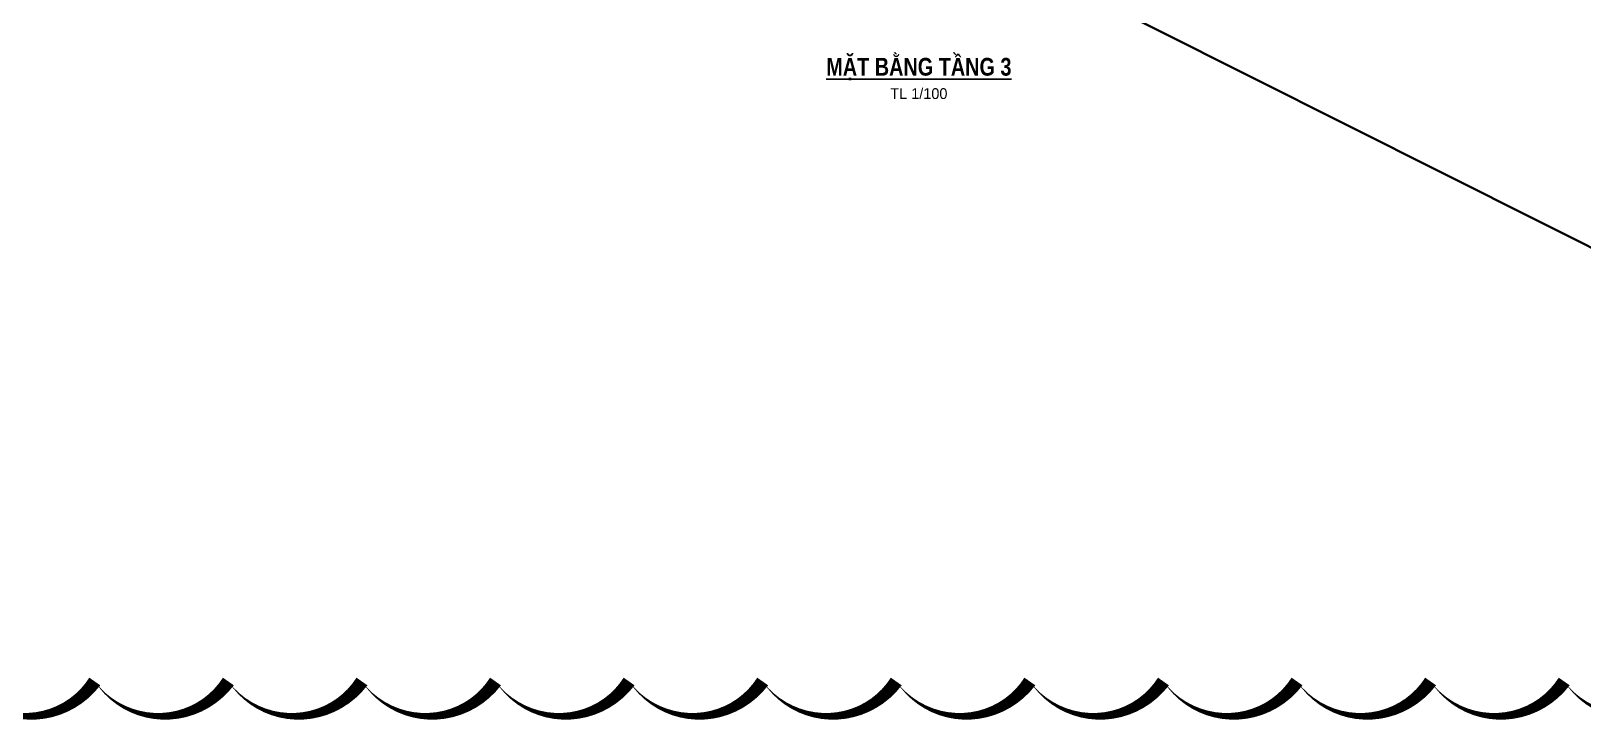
# Model space of a CAD drawing. Header units: millimetres. Extents: x 1109421 to 1726579, y -247837 to 144927.
# Drawn here: x 1319093 to 1377181, y -247681 to -221788 of the extents above; entities that cross this region are included whole.
import ezdxf
from ezdxf.enums import TextEntityAlignment as Align

# ---------------------------------------------------------------- set-up
doc = ezdxf.new("R2010")
doc.units = ezdxf.units.MM
doc.header["$LTSCALE"] = 600
doc.header["$MEASUREMENT"] = 0
doc.linetypes.add('DASHED', pattern=[0.75, 0.5, -0.25])
for name, color, linetype, lineweight in [('LC Text2', 7, 'Continuous', 25), ('PCCC - CHUA CHAY - ONG D80', 30, 'Continuous', 35), ('PCCC-BAO CHAY - DAY', 3, 'DASHED', 35)]:
    doc.layers.add(name, color=color, linetype=linetype, lineweight=lineweight)
doc.styles.add('LC 1', font='VHAVANB.TTF')
doc.styles.add('LC3', font='VHARIALB.TTF', dxfattribs={"width": 0.8})

# ---------------------------------------------------------------- blocks, each defined once
blk = doc.blocks.new('TIEUDE1')
at = {"layer": 'LC Text2', "color": 7, "style": 'LC 1'}
blk.add_attdef('TIªU§Ò', text='', height=5, dxfattribs=at).set_placement((0, 0), align=Align.BOTTOM_CENTER)
blk.add_attdef('TL', text='', height=3, dxfattribs=at).set_placement((0, -2), align=Align.TOP_CENTER)
blk = doc.blocks.new('A$Ce210b8fe')
at = {"layer": 'LC Text2'}
ref = blk.add_blockref('TIEUDE1', (23881.6, 828.8), dxfattribs=dict(at, xscale=135.0000000002609, yscale=135.0000000002609, zscale=135.0000000002609))
ref.add_attrib('TIªU§Ò', '%%UmÆt b»ng tÇng 3', dxfattribs={"color": 7, "height": 664.796, "style": 'LC3', "width": 0.8}).set_placement((23881.6, 828.8), align=Align.BOTTOM_CENTER)
ref.add_attrib('TL', 'TL 1/100', dxfattribs={"color": 7, "height": 405, "style": 'LC 1'}).set_placement((23881.6, 558.8), align=Align.TOP_CENTER)

msp = doc.modelspace()

# ---------------------------------------------------------------- linework, layer by layer
at = {"layer": 'PCCC-BAO CHAY - DAY'}
msp.add_lwpolyline([(1316479.3, -246129.6, 0, 500, 0.5205671), (1321479.3, -246129.6, 0, 500, 0.5205671), (1326479.3, -246129.6, 0, 500, 0.5205671), (1331479.3, -246129.6, 0, 500, 0.5205671), (1336479.3, -246129.6, 0, 500, 0.5205671), (1341479.3, -246129.6, 0, 500, 0.5205671), (1346479.3, -246129.6, 0, 500, 0.5205671), (1351479.3, -246129.6, 0, 500, 0.5205671), (1356479.3, -246129.6, 0, 500, 0.5205671), (1361479.3, -246129.6, 0, 500, 0.5205671), (1366479.3, -246129.6, 0, 500, 0.5205671), (1371479.3, -246129.6, 0, 500, 0.5205671), (1376479.3, -246129.6, 0, 500, 0.5205671), (1381479.3, -246129.6, 0, 500, 0.5205671)], format="xyseb", dxfattribs=at)

# ---------------------------------------------------------------- block references
msp.add_blockref('A$Ce210b8fe', (1328442.6, -224485.4), dxfattribs=at)

# ---------------------------------------------------------------- next in the draw order: linework, layer by layer
at = {"layer": 'PCCC - CHUA CHAY - ONG D80'}
msp.add_lwpolyline([(1404589, -243489.9), (1111037.3, -96227.6)], dxfattribs=at)

doc.saveas('drawing.dxf')
